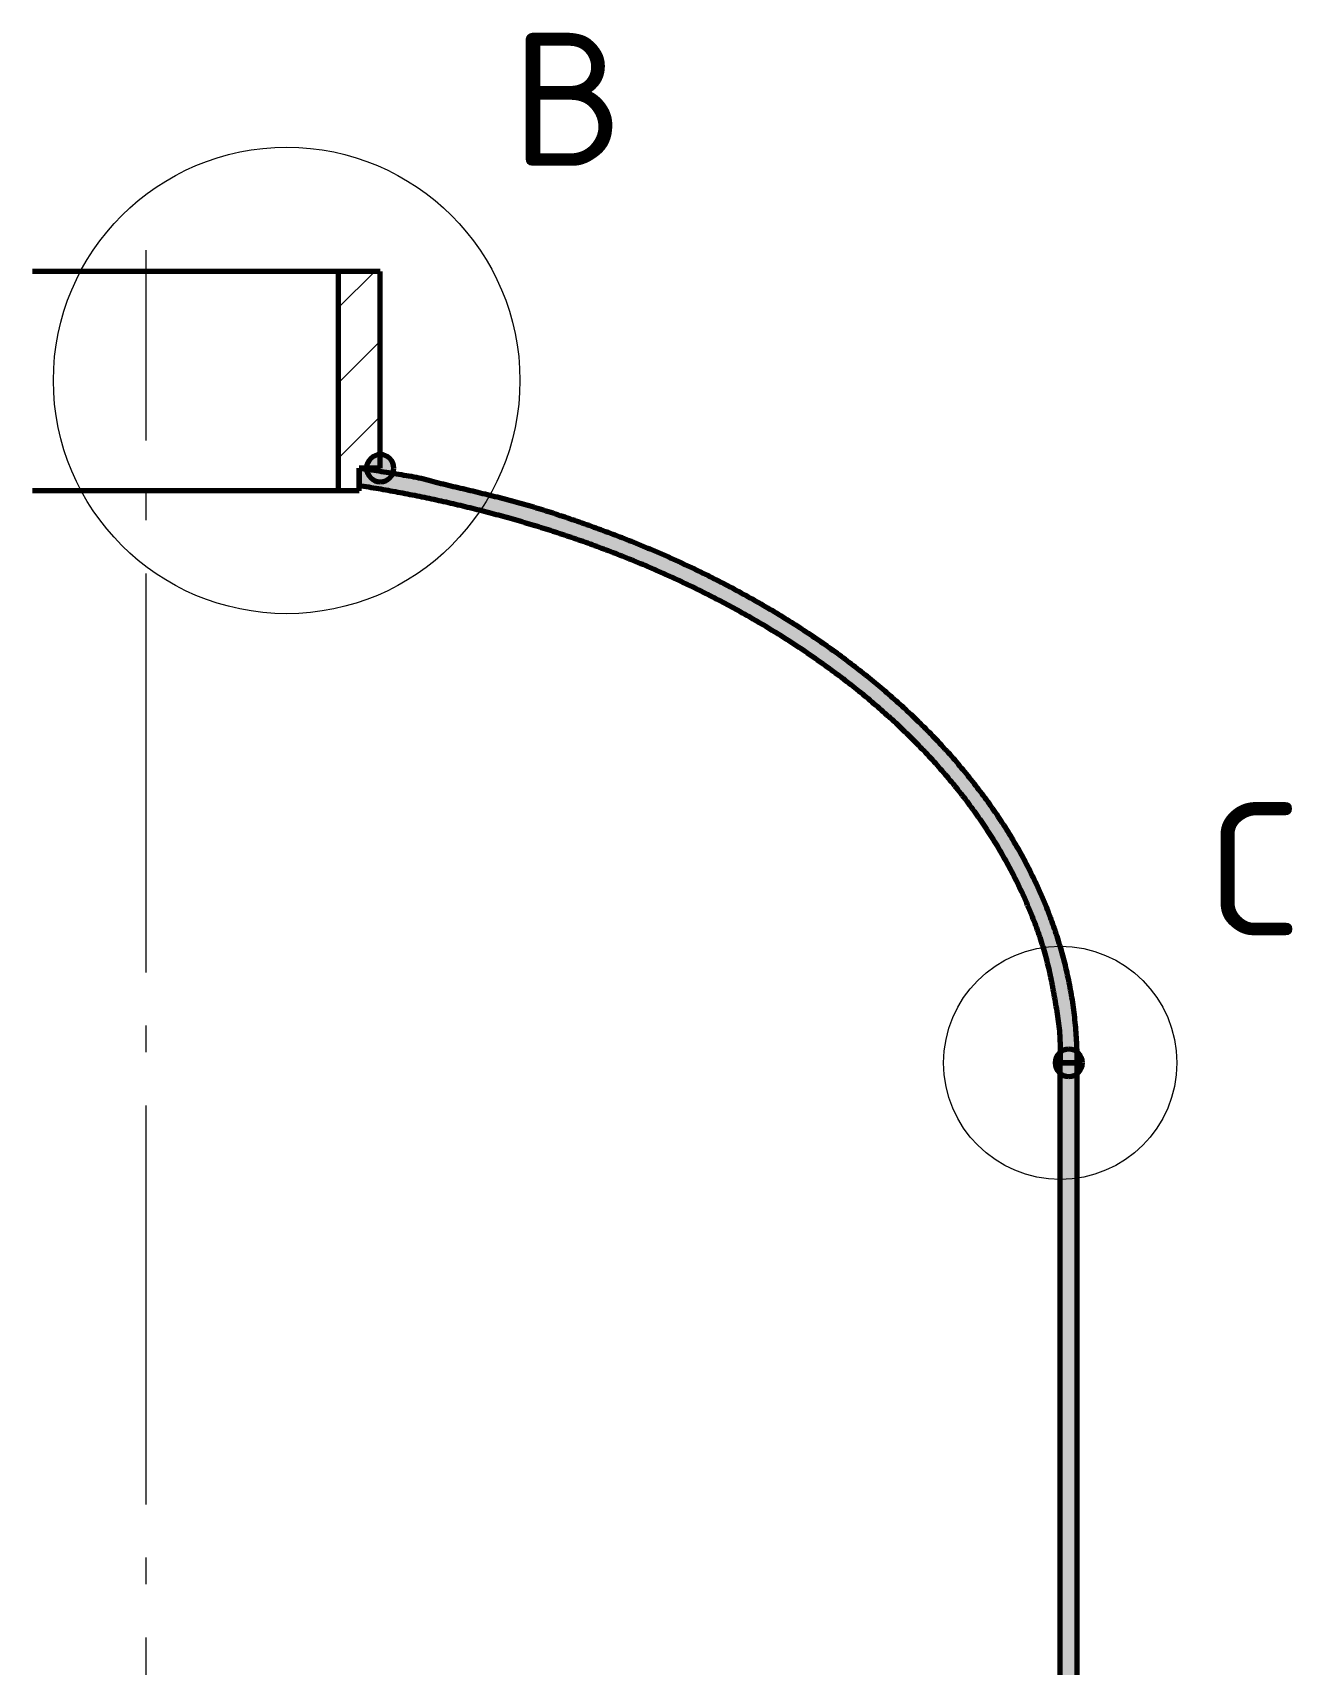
# Model space of a CAD drawing. Header units: millimetres. Extents: x 0 to 594, y 0 to 420.
# Drawn here: x 237.2 to 284.6, y 285.4 to 346.8 of the extents above; entities that cross this region are included whole.
import ezdxf
from ezdxf.enums import TextEntityAlignment as Align

# ---------------------------------------------------------------- set-up
doc = ezdxf.new("R2010")
doc.units = ezdxf.units.MM
doc.linetypes.add('IRAM-F-TRAZO-PUNTO', pattern=[20, 15, -2, 1, -2])
for name, color, linetype, lineweight in [('01-VISIBLE', 7, 'CONTINUOUS', 70), ('03-EJE', 1, 'IRAM-F-TRAZO-PUNTO', 18), ('05-RAYADO', 8, 'CONTINUOUS', 18), ('06-TEXTO', 7, 'CONTINUOUS', 25), ('08-FINA', 5, 'CONTINUOUS', 18)]:
    doc.layers.add(name, color=color, linetype=linetype, lineweight=lineweight)
doc.styles.add('ISO3098', font='isocpeur.ttf')

msp = doc.modelspace()

# ---------------------------------------------------------------- hatches: boundary and pattern name
at = {"layer": '05-RAYADO'}
h = msp.add_hatch(dxfattribs=at)
h.set_pattern_fill('ANSI31', scale=0.62992)
h.paths.add_polyline_path([(250.3, 330.376), (249.502, 330.376), (249.502, 329.531), (248.72, 329.531), (248.72, 337.776), (250.3, 337.776)])
h = msp.add_hatch(color=7, dxfattribs=at)
h.dxf.hatch_style = 1
h.paths.add_polyline_path([(250.812, 330.376), (250.81, 330.336), (250.806, 330.296), (250.798, 330.257), (250.787, 330.218), (250.773, 330.18), (250.756, 330.144), (250.737, 330.109), (250.714, 330.075), (250.689, 330.044), (250.662, 330.014), (250.633, 329.987), (250.601, 329.962), (250.568, 329.94), (250.532, 329.92), (250.496, 329.903), (250.458, 329.889), (250.42, 329.878), (250.38, 329.87), (250.34, 329.866), (250.3, 329.864), (250.26, 329.866), (250.22, 329.87), (250.18, 329.878), (250.142, 329.889), (250.104, 329.903), (250.068, 329.92), (250.032, 329.94), (249.999, 329.962), (249.967, 329.987), (249.938, 330.014), (249.911, 330.044), (249.886, 330.075), (249.863, 330.109), (249.844, 330.144), (249.827, 330.18), (249.813, 330.218), (249.802, 330.257), (249.794, 330.296), (249.79, 330.336), (249.788, 330.376), (249.79, 330.416), (249.794, 330.456), (249.802, 330.496), (249.813, 330.534), (249.827, 330.572), (249.844, 330.609), (249.863, 330.644), (249.886, 330.677), (249.911, 330.709), (249.938, 330.738), (249.967, 330.765), (249.999, 330.79), (250.032, 330.813), (250.068, 330.832), (250.104, 330.849), (250.142, 330.863), (250.18, 330.874), (250.22, 330.882), (250.26, 330.887), (250.3, 330.888), (250.34, 330.887), (250.38, 330.882), (250.42, 330.874), (250.458, 330.863), (250.496, 330.849), (250.532, 330.832), (250.568, 330.813), (250.601, 330.79), (250.633, 330.765), (250.662, 330.738), (250.689, 330.709), (250.714, 330.677), (250.737, 330.644), (250.756, 330.609), (250.773, 330.572), (250.787, 330.534), (250.798, 330.496), (250.806, 330.456), (250.81, 330.416)])
h = msp.add_hatch(color=7, dxfattribs=at)
h.dxf.hatch_style = 1
h.paths.add_polyline_path([(249.5, 330.376), (249.594, 330.362), (249.688, 330.347), (249.782, 330.333), (249.875, 330.318), (249.969, 330.303), (250.063, 330.289), (250.157, 330.274), (250.251, 330.26), (250.345, 330.245), (250.438, 330.23), (250.532, 330.215), (250.626, 330.2), (250.72, 330.185), (250.813, 330.17), (250.907, 330.155), (251.001, 330.14), (251.095, 330.124), (251.188, 330.108), (251.282, 330.093), (251.375, 330.076), (251.469, 330.06), (251.562, 330.043), (251.656, 330.026), (251.749, 330.007), (251.842, 329.988), (251.934, 329.966), (252.026, 329.943), (252.118, 329.917), (252.209, 329.89), (252.3, 329.865), (252.392, 329.84), (252.484, 329.817), (252.576, 329.794), (252.669, 329.772), (252.761, 329.749), (252.853, 329.727), (252.946, 329.705), (253.038, 329.683), (253.13, 329.661), (253.223, 329.64), (253.315, 329.618), (253.408, 329.596), (253.5, 329.574), (253.593, 329.552), (253.685, 329.53), (253.777, 329.508), (253.87, 329.486), (253.962, 329.464), (254.054, 329.442), (254.147, 329.42), (254.239, 329.397), (254.331, 329.375), (254.423, 329.352), (254.516, 329.329), (254.608, 329.306), (254.7, 329.283), (254.792, 329.26), (254.884, 329.236), (254.976, 329.213), (255.068, 329.189), (255.16, 329.164), (255.251, 329.14), (255.343, 329.115), (255.435, 329.09), (255.526, 329.065), (255.618, 329.039), (255.709, 329.013), (255.8, 328.987), (255.892, 328.961), (255.983, 328.934), (256.074, 328.907), (256.165, 328.88), (256.256, 328.852), (256.346, 328.825), (256.437, 328.796), (256.528, 328.768), (256.618, 328.739), (256.709, 328.71), (256.799, 328.681), (256.889, 328.652), (256.979, 328.622), (257.07, 328.592), (257.16, 328.562), (257.25, 328.532), (257.34, 328.501), (257.429, 328.47), (257.519, 328.439), (257.609, 328.408), (257.699, 328.377), (257.788, 328.346), (257.878, 328.314), (257.967, 328.282), (258.057, 328.251), (258.146, 328.219), (258.236, 328.187), (258.325, 328.154), (258.414, 328.122), (258.503, 328.089), (258.592, 328.057), (258.682, 328.024), (258.771, 327.991), (258.86, 327.958), (258.948, 327.924), (259.037, 327.891), (259.126, 327.857), (259.215, 327.823), (259.303, 327.789), (259.392, 327.755), (259.481, 327.72), (259.569, 327.686), (259.657, 327.651), (259.746, 327.616), (259.834, 327.581), (259.922, 327.545), (260.01, 327.51), (260.098, 327.474), (260.186, 327.438), (260.274, 327.402), (260.361, 327.365), (260.449, 327.328), (260.536, 327.291), (260.624, 327.254), (260.711, 327.217), (260.798, 327.179), (260.885, 327.142), (260.972, 327.104), (261.059, 327.065), (261.146, 327.027), (261.233, 326.988), (261.319, 326.949), (261.406, 326.91), (261.492, 326.871), (261.579, 326.831), (261.665, 326.791), (261.751, 326.751), (261.837, 326.711), (261.923, 326.671), (262.009, 326.63), (262.094, 326.589), (262.18, 326.548), (262.266, 326.507), (262.351, 326.465), (262.436, 326.423), (262.521, 326.381), (262.607, 326.339), (262.692, 326.297), (262.776, 326.254), (262.861, 326.212), (262.946, 326.169), (263.031, 326.125), (263.115, 326.082), (263.199, 326.038), (263.284, 325.995), (263.368, 325.951), (263.452, 325.906), (263.536, 325.862), (263.619, 325.817), (263.703, 325.772), (263.787, 325.727), (263.87, 325.682), (263.953, 325.636), (264.037, 325.59), (264.12, 325.544), (264.203, 325.498), (264.286, 325.452), (264.368, 325.405), (264.451, 325.358), (264.533, 325.311), (264.616, 325.264), (264.698, 325.216), (264.78, 325.169), (264.862, 325.121), (264.944, 325.072), (265.025, 325.024), (265.107, 324.975), (265.188, 324.926), (265.269, 324.877), (265.351, 324.828), (265.432, 324.778), (265.512, 324.728), (265.593, 324.678), (265.674, 324.628), (265.754, 324.577), (265.834, 324.527), (265.914, 324.476), (265.994, 324.424), (266.074, 324.373), (266.154, 324.321), (266.233, 324.269), (266.313, 324.217), (266.392, 324.165), (266.471, 324.112), (266.55, 324.059), (266.629, 324.006), (266.707, 323.953), (266.785, 323.899), (266.864, 323.845), (266.942, 323.791), (267.02, 323.737), (267.097, 323.683), (267.175, 323.628), (267.252, 323.573), (267.33, 323.518), (267.407, 323.462), (267.484, 323.406), (267.56, 323.35), (267.637, 323.294), (267.713, 323.238), (267.79, 323.181), (267.866, 323.124), (267.941, 323.067), (268.017, 323.01), (268.092, 322.952), (268.168, 322.894), (268.243, 322.836), (268.318, 322.777), (268.392, 322.719), (268.467, 322.66), (268.541, 322.601), (268.615, 322.541), (268.689, 322.482), (268.763, 322.422), (268.837, 322.362), (268.91, 322.302), (268.983, 322.241), (269.056, 322.18), (269.129, 322.119), (269.201, 322.058), (269.273, 321.996), (269.345, 321.934), (269.417, 321.872), (269.489, 321.81), (269.56, 321.747), (269.631, 321.684), (269.702, 321.621), (269.773, 321.558), (269.844, 321.494), (269.914, 321.43), (269.984, 321.366), (270.054, 321.302), (270.123, 321.237), (270.193, 321.172), (270.262, 321.107), (270.331, 321.042), (270.399, 320.976), (270.468, 320.91), (270.536, 320.844), (270.604, 320.778), (270.671, 320.711), (270.739, 320.644), (270.806, 320.577), (270.873, 320.509), (270.939, 320.442), (271.006, 320.374), (271.072, 320.306), (271.137, 320.237), (271.203, 320.168), (271.268, 320.099), (271.333, 320.03), (271.398, 319.961), (271.462, 319.891), (271.527, 319.821), (271.59, 319.751), (271.654, 319.68), (271.717, 319.609), (271.78, 319.538), (271.843, 319.467), (271.906, 319.396), (271.968, 319.324), (272.03, 319.252), (272.091, 319.179), (272.152, 319.107), (272.213, 319.034), (272.274, 318.961), (272.334, 318.888), (272.394, 318.814), (272.454, 318.74), (272.513, 318.666), (272.572, 318.592), (272.631, 318.517), (272.689, 318.442), (272.748, 318.367), (272.805, 318.292), (272.863, 318.216), (272.92, 318.14), (272.976, 318.064), (273.033, 317.987), (273.089, 317.911), (273.145, 317.834), (273.2, 317.757), (273.255, 317.679), (273.309, 317.601), (273.364, 317.524), (273.418, 317.445), (273.471, 317.367), (273.524, 317.288), (273.577, 317.209), (273.63, 317.13), (273.682, 317.051), (273.733, 316.971), (273.785, 316.891), (273.835, 316.811), (273.886, 316.731), (273.936, 316.65), (273.986, 316.569), (274.035, 316.488), (274.084, 316.406), (274.133, 316.325), (274.181, 316.243), (274.228, 316.161), (274.276, 316.078), (274.323, 315.996), (274.369, 315.913), (274.415, 315.83), (274.461, 315.747), (274.506, 315.663), (274.551, 315.579), (274.595, 315.495), (274.639, 315.411), (274.682, 315.327), (274.725, 315.242), (274.768, 315.157), (274.81, 315.072), (274.852, 314.987), (274.893, 314.901), (274.934, 314.816), (274.974, 314.73), (275.014, 314.643), (275.053, 314.557), (275.092, 314.47), (275.131, 314.383), (275.169, 314.296), (275.206, 314.209), (275.243, 314.122), (275.28, 314.034), (275.316, 313.946), (275.351, 313.858), (275.386, 313.77), (275.421, 313.681), (275.455, 313.593), (275.488, 313.504), (275.522, 313.415), (275.554, 313.326), (275.586, 313.236), (275.618, 313.147), (275.649, 313.057), (275.679, 312.967), (275.709, 312.877), (275.739, 312.787), (275.768, 312.696), (275.796, 312.606), (275.824, 312.515), (275.851, 312.424), (275.878, 312.333), (275.904, 312.242), (275.93, 312.15), (275.955, 312.059), (275.98, 311.967), (276.004, 311.875), (276.028, 311.783), (276.051, 311.691), (276.073, 311.599), (276.095, 311.506), (276.116, 311.414), (276.137, 311.321), (276.157, 311.228), (276.177, 311.135), (276.196, 311.042), (276.215, 310.949), (276.233, 310.856), (276.25, 310.763), (276.267, 310.669), (276.283, 310.576), (276.299, 310.482), (276.314, 310.388), (276.328, 310.294), (276.342, 310.2), (276.356, 310.106), (276.368, 310.012), (276.381, 309.918), (276.392, 309.824), (276.403, 309.73), (276.414, 309.635), (276.424, 309.541), (276.433, 309.446), (276.442, 309.352), (276.45, 309.257), (276.457, 309.162), (276.464, 309.068), (276.47, 308.973), (276.476, 308.878), (276.481, 308.783), (276.485, 308.688), (276.489, 308.594), (276.493, 308.499), (276.495, 308.404), (276.497, 308.309), (276.499, 308.214), (276.5, 308.119), (276.5, 308.024), (275.86, 308.024), (275.86, 308.116), (275.86, 308.209), (275.859, 308.301), (275.858, 308.394), (275.857, 308.486), (275.855, 308.579), (275.853, 308.671), (275.851, 308.764), (275.847, 308.856), (275.843, 308.948), (275.839, 309.041), (275.833, 309.133), (275.826, 309.225), (275.818, 309.317), (275.808, 309.409), (275.797, 309.501), (275.785, 309.593), (275.772, 309.684), (275.758, 309.776), (275.743, 309.867), (275.729, 309.958), (275.714, 310.05), (275.699, 310.141), (275.683, 310.232), (275.668, 310.323), (275.652, 310.414), (275.636, 310.505), (275.62, 310.596), (275.603, 310.687), (275.586, 310.778), (275.569, 310.869), (275.551, 310.96), (275.533, 311.051), (275.515, 311.141), (275.496, 311.232), (275.477, 311.322), (275.457, 311.413), (275.437, 311.503), (275.416, 311.593), (275.394, 311.683), (275.372, 311.773), (275.35, 311.862), (275.326, 311.952), (275.302, 312.041), (275.278, 312.13), (275.252, 312.219), (275.226, 312.308), (275.199, 312.396), (275.172, 312.485), (275.144, 312.573), (275.116, 312.661), (275.086, 312.749), (275.057, 312.836), (275.026, 312.924), (274.995, 313.011), (274.964, 313.098), (274.932, 313.184), (274.899, 313.271), (274.866, 313.357), (274.832, 313.443), (274.798, 313.529), (274.764, 313.615), (274.729, 313.701), (274.694, 313.786), (274.658, 313.872), (274.622, 313.957), (274.586, 314.042), (274.549, 314.127), (274.511, 314.211), (274.474, 314.296), (274.435, 314.38), (274.397, 314.464), (274.358, 314.548), (274.318, 314.631), (274.278, 314.715), (274.238, 314.798), (274.197, 314.881), (274.156, 314.964), (274.114, 315.046), (274.072, 315.129), (274.03, 315.211), (273.987, 315.293), (273.943, 315.374), (273.9, 315.456), (273.855, 315.537), (273.811, 315.618), (273.766, 315.699), (273.72, 315.779), (273.674, 315.859), (273.628, 315.939), (273.581, 316.019), (273.534, 316.098), (273.486, 316.178), (273.438, 316.257), (273.389, 316.336), (273.341, 316.414), (273.291, 316.492), (273.242, 316.57), (273.192, 316.648), (273.141, 316.726), (273.091, 316.803), (273.04, 316.88), (272.988, 316.957), (272.936, 317.034), (272.884, 317.11), (272.832, 317.186), (272.779, 317.262), (272.726, 317.337), (272.672, 317.413), (272.618, 317.488), (272.564, 317.563), (272.509, 317.638), (272.454, 317.712), (272.399, 317.786), (272.343, 317.86), (272.287, 317.934), (272.231, 318.007), (272.175, 318.08), (272.118, 318.153), (272.061, 318.226), (272.003, 318.298), (271.945, 318.37), (271.887, 318.442), (271.829, 318.514), (271.77, 318.585), (271.711, 318.656), (271.651, 318.727), (271.592, 318.798), (271.532, 318.868), (271.472, 318.939), (271.411, 319.008), (271.35, 319.078), (271.289, 319.147), (271.228, 319.217), (271.166, 319.285), (271.104, 319.354), (271.042, 319.422), (270.979, 319.491), (270.916, 319.558), (270.853, 319.626), (270.79, 319.693), (270.726, 319.761), (270.662, 319.827), (270.598, 319.894), (270.534, 319.96), (270.469, 320.026), (270.404, 320.092), (270.339, 320.158), (270.274, 320.223), (270.208, 320.288), (270.142, 320.353), (270.076, 320.418), (270.009, 320.482), (269.943, 320.546), (269.876, 320.61), (269.809, 320.674), (269.741, 320.737), (269.674, 320.8), (269.606, 320.863), (269.538, 320.926), (269.47, 320.988), (269.401, 321.05), (269.333, 321.112), (269.264, 321.174), (269.194, 321.235), (269.125, 321.296), (269.056, 321.357), (268.986, 321.418), (268.916, 321.478), (268.845, 321.538), (268.775, 321.598), (268.704, 321.658), (268.634, 321.718), (268.563, 321.777), (268.491, 321.836), (268.42, 321.894), (268.348, 321.953), (268.276, 322.011), (268.204, 322.069), (268.132, 322.127), (268.06, 322.184), (267.987, 322.242), (267.914, 322.299), (267.841, 322.355), (267.768, 322.412), (267.695, 322.468), (267.621, 322.524), (267.548, 322.58), (267.474, 322.636), (267.4, 322.691), (267.325, 322.746), (267.251, 322.801), (267.176, 322.856), (267.102, 322.91), (267.027, 322.965), (266.952, 323.018), (266.876, 323.072), (266.801, 323.126), (266.725, 323.179), (266.65, 323.232), (266.574, 323.285), (266.498, 323.337), (266.421, 323.39), (266.345, 323.442), (266.268, 323.494), (266.192, 323.545), (266.115, 323.597), (266.038, 323.648), (265.961, 323.699), (265.883, 323.75), (265.806, 323.8), (265.728, 323.851), (265.651, 323.901), (265.573, 323.95), (265.495, 324), (265.416, 324.049), (265.338, 324.099), (265.26, 324.148), (265.181, 324.196), (265.102, 324.245), (265.023, 324.293), (264.944, 324.341), (264.865, 324.389), (264.786, 324.437), (264.707, 324.484), (264.627, 324.531), (264.547, 324.578), (264.468, 324.625), (264.388, 324.671), (264.308, 324.718), (264.227, 324.764), (264.147, 324.81), (264.067, 324.855), (263.986, 324.901), (263.906, 324.946), (263.825, 324.991), (263.744, 325.036), (263.663, 325.08), (263.582, 325.124), (263.5, 325.169), (263.419, 325.213), (263.338, 325.256), (263.256, 325.3), (263.174, 325.343), (263.092, 325.386), (263.01, 325.429), (262.928, 325.472), (262.846, 325.514), (262.764, 325.556), (262.682, 325.598), (262.599, 325.64), (262.517, 325.682), (262.434, 325.723), (262.351, 325.764), (262.268, 325.805), (262.185, 325.846), (262.102, 325.887), (262.019, 325.927), (261.936, 325.967), (261.852, 326.007), (261.769, 326.047), (261.685, 326.086), (261.601, 326.126), (261.518, 326.165), (261.434, 326.204), (261.35, 326.243), (261.266, 326.281), (261.182, 326.319), (261.097, 326.358), (261.013, 326.396), (260.929, 326.433), (260.844, 326.471), (260.759, 326.508), (260.675, 326.545), (260.59, 326.582), (260.505, 326.619), (260.42, 326.655), (260.335, 326.692), (260.25, 326.728), (260.165, 326.764), (260.079, 326.799), (259.994, 326.835), (259.909, 326.87), (259.823, 326.905), (259.737, 326.94), (259.652, 326.975), (259.566, 327.01), (259.48, 327.044), (259.394, 327.078), (259.308, 327.112), (259.222, 327.146), (259.136, 327.18), (259.05, 327.213), (258.963, 327.246), (258.877, 327.279), (258.791, 327.312), (258.704, 327.345), (258.617, 327.377), (258.531, 327.409), (258.444, 327.441), (258.357, 327.473), (258.27, 327.505), (258.183, 327.536), (258.096, 327.568), (258.009, 327.599), (257.922, 327.63), (257.835, 327.66), (257.748, 327.691), (257.66, 327.721), (257.573, 327.751), (257.485, 327.781), (257.398, 327.811), (257.31, 327.841), (257.222, 327.87), (257.135, 327.899), (257.047, 327.928), (256.959, 327.957), (256.871, 327.986), (256.783, 328.014), (256.695, 328.043), (256.607, 328.071), (256.519, 328.099), (256.431, 328.127), (256.342, 328.154), (256.254, 328.181), (256.166, 328.209), (256.077, 328.236), (255.989, 328.263), (255.9, 328.289), (255.812, 328.316), (255.723, 328.342), (255.634, 328.368), (255.545, 328.394), (255.457, 328.42), (255.368, 328.445), (255.279, 328.471), (255.19, 328.496), (255.101, 328.521), (255.012, 328.546), (254.923, 328.57), (254.834, 328.595), (254.744, 328.619), (254.655, 328.643), (254.566, 328.667), (254.476, 328.691), (254.387, 328.715), (254.297, 328.738), (254.208, 328.761), (254.118, 328.784), (254.029, 328.807), (253.939, 328.83), (253.849, 328.852), (253.76, 328.875), (253.67, 328.897), (253.58, 328.919), (253.49, 328.941), (253.4, 328.962), (253.31, 328.984), (253.22, 329.005), (253.13, 329.026), (253.04, 329.047), (252.95, 329.068), (252.86, 329.089), (252.77, 329.109), (252.68, 329.129), (252.589, 329.149), (252.499, 329.169), (252.409, 329.189), (252.318, 329.209), (252.228, 329.228), (252.138, 329.247), (252.047, 329.266), (251.957, 329.285), (251.866, 329.304), (251.775, 329.322), (251.685, 329.341), (251.594, 329.359), (251.503, 329.377), (251.413, 329.395), (251.322, 329.413), (251.231, 329.43), (251.14, 329.447), (251.049, 329.465), (250.958, 329.482), (250.868, 329.498), (250.777, 329.515), (250.686, 329.532), (250.595, 329.548), (250.503, 329.564), (250.412, 329.58), (250.321, 329.596), (250.23, 329.611), (250.139, 329.627), (250.048, 329.642), (249.957, 329.657), (249.865, 329.672), (249.774, 329.687), (249.683, 329.702), (249.591, 329.716), (249.5, 329.731)])
h = msp.add_hatch(color=7, dxfattribs=at)
h.dxf.hatch_style = 1
h.paths.add_polyline_path([(276.692, 308.024), (276.69, 307.984), (276.686, 307.944), (276.678, 307.904), (276.667, 307.866), (276.653, 307.828), (276.636, 307.791), (276.617, 307.756), (276.594, 307.723), (276.569, 307.691), (276.542, 307.662), (276.513, 307.635), (276.481, 307.61), (276.448, 307.587), (276.412, 307.568), (276.376, 307.551), (276.338, 307.537), (276.3, 307.526), (276.26, 307.518), (276.22, 307.513), (276.18, 307.512), (276.14, 307.513), (276.1, 307.518), (276.06, 307.526), (276.022, 307.537), (275.984, 307.551), (275.948, 307.568), (275.912, 307.587), (275.879, 307.61), (275.847, 307.635), (275.818, 307.662), (275.791, 307.691), (275.766, 307.723), (275.743, 307.756), (275.724, 307.791), (275.707, 307.828), (275.693, 307.866), (275.682, 307.904), (275.674, 307.944), (275.67, 307.984), (275.668, 308.024), (275.67, 308.064), (275.674, 308.104), (275.682, 308.143), (275.693, 308.182), (275.707, 308.22), (275.724, 308.256), (275.743, 308.291), (275.766, 308.325), (275.791, 308.356), (275.818, 308.386), (275.847, 308.413), (275.879, 308.438), (275.912, 308.46), (275.948, 308.48), (275.984, 308.497), (276.022, 308.511), (276.06, 308.522), (276.1, 308.53), (276.14, 308.534), (276.18, 308.536), (276.22, 308.534), (276.26, 308.53), (276.3, 308.522), (276.338, 308.511), (276.376, 308.497), (276.412, 308.48), (276.448, 308.46), (276.481, 308.438), (276.513, 308.413), (276.542, 308.386), (276.569, 308.356), (276.594, 308.325), (276.617, 308.291), (276.636, 308.256), (276.653, 308.22), (276.667, 308.182), (276.678, 308.143), (276.686, 308.104), (276.69, 308.064)])
h = msp.add_hatch(color=7, dxfattribs=at)
h.dxf.hatch_style = 1
h.paths.add_polyline_path([(275.86, 308.024), (276.5, 308.024), (276.5, 175.184), (275.86, 175.184)])

# ---------------------------------------------------------------- linework, layer by layer
at = {"layer": '01-VISIBLE'}
for p, q in [((250.3, 337.776), (248.72, 337.776)), ((248.72, 337.776), (248.72, 329.531)), ((250.3, 330.376), (250.3, 337.776)), ((249.5, 330.376), (249.5, 329.731)), ((249.502, 329.531), (249.502, 330.376)), ((250.3, 330.376), (249.502, 330.376)), ((249.502, 329.531), (248.72, 329.531)), ((276.5, 308.024), (275.86, 308.024)), ((275.86, 175.184), (275.86, 308.024)), ((275.86, 308.024), (276.5, 308.024)), ((276.5, 175.184), (276.5, 308.024))]:
    msp.add_line(p, q, dxfattribs=at)
for points in [[(248.72, 337.776), (248.66, 337.776), (248.6, 337.776), (248.54, 337.776), (248.479, 337.776), (248.419, 337.776), (248.359, 337.776), (248.299, 337.776), (248.239, 337.776), (248.178, 337.776), (248.118, 337.776), (248.058, 337.776), (247.998, 337.776), (247.938, 337.776), (247.878, 337.776), (247.817, 337.776), (247.757, 337.776), (247.697, 337.776), (247.637, 337.776), (247.577, 337.776), (247.517, 337.776), (247.457, 337.776), (247.396, 337.776), (247.336, 337.776), (247.276, 337.776), (247.216, 337.776), (247.156, 337.776), (247.095, 337.776), (247.035, 337.776), (246.975, 337.776), (246.915, 337.776), (246.855, 337.776), (246.795, 337.776), (246.734, 337.776), (246.674, 337.776), (246.614, 337.776), (246.554, 337.776), (246.494, 337.776), (246.434, 337.776), (246.374, 337.776), (246.313, 337.776), (246.253, 337.776), (246.193, 337.776), (246.133, 337.776), (246.073, 337.776), (246.012, 337.776), (245.952, 337.776), (245.892, 337.776), (245.832, 337.776), (245.772, 337.776), (245.712, 337.776), (245.651, 337.776), (245.591, 337.776), (245.531, 337.776), (245.471, 337.776), (245.411, 337.776), (245.351, 337.776), (245.291, 337.776), (245.23, 337.776), (245.17, 337.776), (245.11, 337.776), (245.05, 337.776), (244.99, 337.776), (244.929, 337.776), (244.869, 337.776), (244.809, 337.776), (244.749, 337.776), (244.689, 337.776), (244.629, 337.776), (244.569, 337.776), (244.508, 337.776), (244.448, 337.776), (244.388, 337.776), (244.328, 337.776), (244.268, 337.776), (244.208, 337.776), (244.147, 337.776), (244.087, 337.776), (244.027, 337.776), (243.967, 337.776), (243.907, 337.776), (243.846, 337.776), (243.786, 337.776), (243.726, 337.776), (243.666, 337.776), (243.606, 337.776), (243.546, 337.776), (243.486, 337.776), (243.425, 337.776), (243.365, 337.776), (243.305, 337.776), (243.245, 337.776), (243.185, 337.776), (243.125, 337.776), (243.064, 337.776), (243.004, 337.776), (242.944, 337.776), (242.884, 337.776), (242.824, 337.776), (242.763, 337.776), (242.703, 337.776), (242.643, 337.776), (242.583, 337.776), (242.523, 337.776), (242.463, 337.776), (242.403, 337.776), (242.342, 337.776), (242.282, 337.776), (242.222, 337.776), (242.162, 337.776), (242.102, 337.776), (242.042, 337.776), (241.981, 337.776), (241.921, 337.776), (241.861, 337.776), (241.801, 337.776), (241.741, 337.776), (241.68, 337.776), (241.62, 337.776), (241.56, 337.776), (241.5, 337.776), (241.44, 337.776), (241.38, 337.776), (241.32, 337.776), (241.259, 337.776), (241.199, 337.776), (241.139, 337.776), (241.079, 337.776), (241.019, 337.776), (240.958, 337.776), (240.898, 337.776), (240.838, 337.776), (240.778, 337.776), (240.718, 337.776), (240.658, 337.776), (240.597, 337.776), (240.537, 337.776), (240.477, 337.776), (240.417, 337.776), (240.357, 337.776), (240.297, 337.776), (240.237, 337.776), (240.176, 337.776), (240.116, 337.776), (240.056, 337.776), (239.996, 337.776), (239.936, 337.776), (239.875, 337.776), (239.815, 337.776), (239.755, 337.776), (239.695, 337.776), (239.635, 337.776), (239.575, 337.776), (239.514, 337.776), (239.454, 337.776), (239.394, 337.776), (239.334, 337.776), (239.274, 337.776), (239.214, 337.776), (239.154, 337.776), (239.093, 337.776), (239.033, 337.776), (238.973, 337.776), (238.913, 337.776), (238.853, 337.776), (238.792, 337.776), (238.732, 337.776), (238.672, 337.776), (238.612, 337.776), (238.552, 337.776), (238.492, 337.776), (238.431, 337.776), (238.371, 337.776), (238.311, 337.776), (238.251, 337.776), (238.191, 337.776), (238.131, 337.776), (238.071, 337.776), (238.01, 337.776), (237.95, 337.776), (237.89, 337.776), (237.83, 337.776), (237.77, 337.776), (237.709, 337.776), (237.649, 337.776), (237.589, 337.776), (237.529, 337.776), (237.469, 337.776), (237.409, 337.776), (237.349, 337.776), (237.288, 337.776), (237.228, 337.776)], [(276.5, 308.024), (276.5, 308.119), (276.499, 308.214), (276.497, 308.309), (276.495, 308.404), (276.493, 308.499), (276.489, 308.594), (276.485, 308.688), (276.481, 308.783), (276.476, 308.878), (276.47, 308.973), (276.464, 309.068), (276.457, 309.162), (276.45, 309.257), (276.442, 309.352), (276.433, 309.446), (276.424, 309.541), (276.414, 309.635), (276.403, 309.73), (276.392, 309.824), (276.381, 309.918), (276.368, 310.012), (276.356, 310.106), (276.342, 310.2), (276.328, 310.294), (276.314, 310.388), (276.299, 310.482), (276.283, 310.576), (276.267, 310.669), (276.25, 310.763), (276.233, 310.856), (276.215, 310.949), (276.196, 311.042), (276.177, 311.135), (276.157, 311.228), (276.137, 311.321), (276.116, 311.414), (276.095, 311.506), (276.073, 311.599), (276.051, 311.691), (276.028, 311.783), (276.004, 311.875), (275.98, 311.967), (275.955, 312.059), (275.93, 312.15), (275.904, 312.242), (275.878, 312.333), (275.851, 312.424), (275.824, 312.515), (275.796, 312.606), (275.768, 312.696), (275.739, 312.787), (275.709, 312.877), (275.679, 312.967), (275.649, 313.057), (275.618, 313.147), (275.586, 313.236), (275.554, 313.326), (275.522, 313.415), (275.488, 313.504), (275.455, 313.593), (275.421, 313.681), (275.386, 313.77), (275.351, 313.858), (275.316, 313.946), (275.28, 314.034), (275.243, 314.122), (275.206, 314.209), (275.169, 314.296), (275.131, 314.383), (275.092, 314.47), (275.053, 314.557), (275.014, 314.643), (274.974, 314.73), (274.934, 314.816), (274.893, 314.901), (274.852, 314.987), (274.81, 315.072), (274.768, 315.157), (274.725, 315.242), (274.682, 315.327), (274.639, 315.411), (274.595, 315.495), (274.551, 315.579), (274.506, 315.663), (274.461, 315.747), (274.415, 315.83), (274.369, 315.913), (274.323, 315.996), (274.276, 316.078), (274.228, 316.161), (274.181, 316.243), (274.133, 316.325), (274.084, 316.406), (274.035, 316.488), (273.986, 316.569), (273.936, 316.65), (273.886, 316.731), (273.835, 316.811), (273.785, 316.891), (273.733, 316.971), (273.682, 317.051), (273.63, 317.13), (273.577, 317.209), (273.524, 317.288), (273.471, 317.367), (273.418, 317.445), (273.364, 317.524), (273.309, 317.601), (273.255, 317.679), (273.2, 317.757), (273.145, 317.834), (273.089, 317.911), (273.033, 317.987), (272.976, 318.064), (272.92, 318.14), (272.863, 318.216), (272.805, 318.292), (272.748, 318.367), (272.689, 318.442), (272.631, 318.517), (272.572, 318.592), (272.513, 318.666), (272.454, 318.74), (272.394, 318.814), (272.334, 318.888), (272.274, 318.961), (272.213, 319.034), (272.152, 319.107), (272.091, 319.179), (272.03, 319.252), (271.968, 319.324), (271.906, 319.396), (271.843, 319.467), (271.78, 319.538), (271.717, 319.609), (271.654, 319.68), (271.59, 319.751), (271.527, 319.821), (271.462, 319.891), (271.398, 319.961), (271.333, 320.03), (271.268, 320.099), (271.203, 320.168), (271.137, 320.237), (271.072, 320.306), (271.006, 320.374), (270.939, 320.442), (270.873, 320.509), (270.806, 320.577), (270.739, 320.644), (270.671, 320.711), (270.604, 320.778), (270.536, 320.844), (270.468, 320.91), (270.399, 320.976), (270.331, 321.042), (270.262, 321.107), (270.193, 321.172), (270.123, 321.237), (270.054, 321.302), (269.984, 321.366), (269.914, 321.43), (269.844, 321.494), (269.773, 321.558), (269.702, 321.621), (269.631, 321.684), (269.56, 321.747), (269.489, 321.81), (269.417, 321.872), (269.345, 321.934), (269.273, 321.996), (269.201, 322.058), (269.129, 322.119), (269.056, 322.18), (268.983, 322.241), (268.91, 322.302), (268.837, 322.362), (268.763, 322.422), (268.689, 322.482), (268.615, 322.541), (268.541, 322.601), (268.467, 322.66), (268.392, 322.719), (268.318, 322.777), (268.243, 322.836), (268.168, 322.894), (268.092, 322.952), (268.017, 323.01), (267.941, 323.067), (267.866, 323.124), (267.79, 323.181), (267.713, 323.238), (267.637, 323.294), (267.56, 323.35), (267.484, 323.406), (267.407, 323.462), (267.33, 323.518), (267.252, 323.573), (267.175, 323.628), (267.097, 323.683), (267.02, 323.737), (266.942, 323.791), (266.864, 323.845), (266.785, 323.899), (266.707, 323.953), (266.629, 324.006), (266.55, 324.059), (266.471, 324.112), (266.392, 324.165), (266.313, 324.217), (266.233, 324.269), (266.154, 324.321), (266.074, 324.373), (265.994, 324.424), (265.914, 324.476), (265.834, 324.527), (265.754, 324.577), (265.674, 324.628), (265.593, 324.678), (265.512, 324.728), (265.432, 324.778), (265.351, 324.828), (265.269, 324.877), (265.188, 324.926), (265.107, 324.975), (265.025, 325.024), (264.944, 325.072), (264.862, 325.121), (264.78, 325.169), (264.698, 325.216), (264.616, 325.264), (264.533, 325.311), (264.451, 325.358), (264.368, 325.405), (264.286, 325.452), (264.203, 325.498), (264.12, 325.544), (264.037, 325.59), (263.953, 325.636), (263.87, 325.682), (263.787, 325.727), (263.703, 325.772), (263.619, 325.817), (263.536, 325.862), (263.452, 325.906), (263.368, 325.951), (263.284, 325.995), (263.199, 326.038), (263.115, 326.082), (263.031, 326.125), (262.946, 326.169), (262.861, 326.212), (262.776, 326.254), (262.692, 326.297), (262.607, 326.339), (262.521, 326.381), (262.436, 326.423), (262.351, 326.465), (262.266, 326.507), (262.18, 326.548), (262.094, 326.589), (262.009, 326.63), (261.923, 326.671), (261.837, 326.711), (261.751, 326.751), (261.665, 326.791), (261.579, 326.831), (261.492, 326.871), (261.406, 326.91), (261.319, 326.949), (261.233, 326.988), (261.146, 327.027), (261.059, 327.065), (260.972, 327.104), (260.885, 327.142), (260.798, 327.179), (260.711, 327.217), (260.624, 327.254), (260.536, 327.291), (260.449, 327.328), (260.361, 327.365), (260.274, 327.402), (260.186, 327.438), (260.098, 327.474), (260.01, 327.51), (259.922, 327.545), (259.834, 327.581), (259.746, 327.616), (259.657, 327.651), (259.569, 327.686), (259.481, 327.72), (259.392, 327.755), (259.303, 327.789), (259.215, 327.823), (259.126, 327.857), (259.037, 327.891), (258.948, 327.924), (258.86, 327.958), (258.771, 327.991), (258.682, 328.024), (258.592, 328.057), (258.503, 328.089), (258.414, 328.122), (258.325, 328.154), (258.236, 328.187), (258.146, 328.219), (258.057, 328.251), (257.967, 328.282), (257.878, 328.314), (257.788, 328.346), (257.699, 328.377), (257.609, 328.408), (257.519, 328.439), (257.429, 328.47), (257.34, 328.501), (257.25, 328.532), (257.16, 328.562), (257.07, 328.592), (256.979, 328.622), (256.889, 328.652), (256.799, 328.681), (256.709, 328.71), (256.618, 328.739), (256.528, 328.768), (256.437, 328.796), (256.346, 328.825), (256.256, 328.852), (256.165, 328.88), (256.074, 328.907), (255.983, 328.934), (255.892, 328.961), (255.8, 328.987), (255.709, 329.013), (255.618, 329.039), (255.526, 329.065), (255.435, 329.09), (255.343, 329.115), (255.251, 329.14), (255.16, 329.164), (255.068, 329.189), (254.976, 329.213), (254.884, 329.236), (254.792, 329.26), (254.7, 329.283), (254.608, 329.306), (254.516, 329.329), (254.423, 329.352), (254.331, 329.375), (254.239, 329.397), (254.147, 329.42), (254.054, 329.442), (253.962, 329.464), (253.87, 329.486), (253.777, 329.508), (253.685, 329.53), (253.593, 329.552), (253.5, 329.574), (253.408, 329.596), (253.315, 329.618), (253.223, 329.64), (253.13, 329.661), (253.038, 329.683), (252.946, 329.705), (252.853, 329.727), (252.761, 329.749), (252.669, 329.772), (252.576, 329.794), (252.484, 329.817), (252.392, 329.84), (252.3, 329.865), (252.209, 329.89), (252.118, 329.917), (252.026, 329.943), (251.934, 329.966), (251.842, 329.988), (251.749, 330.007), (251.656, 330.026), (251.562, 330.043), (251.469, 330.06), (251.375, 330.076), (251.282, 330.093), (251.188, 330.108), (251.095, 330.124), (251.001, 330.14), (250.907, 330.155), (250.813, 330.17), (250.72, 330.185), (250.626, 330.2), (250.532, 330.215), (250.438, 330.23), (250.345, 330.245), (250.251, 330.26), (250.157, 330.274), (250.063, 330.289), (249.969, 330.303), (249.875, 330.318), (249.782, 330.333), (249.688, 330.347), (249.594, 330.362), (249.5, 330.376)], [(248.72, 329.531), (248.66, 329.531), (248.6, 329.531), (248.54, 329.531), (248.479, 329.531), (248.419, 329.531), (248.359, 329.531), (248.299, 329.531), (248.239, 329.531), (248.178, 329.531), (248.118, 329.531), (248.058, 329.531), (247.998, 329.531), (247.938, 329.531), (247.878, 329.531), (247.817, 329.531), (247.757, 329.531), (247.697, 329.531), (247.637, 329.531), (247.577, 329.531), (247.517, 329.531), (247.457, 329.531), (247.396, 329.531), (247.336, 329.531), (247.276, 329.531), (247.216, 329.531), (247.156, 329.531), (247.095, 329.531), (247.035, 329.531), (246.975, 329.531), (246.915, 329.531), (246.855, 329.531), (246.795, 329.531), (246.734, 329.531), (246.674, 329.531), (246.614, 329.531), (246.554, 329.531), (246.494, 329.531), (246.434, 329.531), (246.374, 329.531), (246.313, 329.531), (246.253, 329.531), (246.193, 329.531), (246.133, 329.531), (246.073, 329.531), (246.012, 329.531), (245.952, 329.531), (245.892, 329.531), (245.832, 329.531), (245.772, 329.531), (245.712, 329.531), (245.651, 329.531), (245.591, 329.531), (245.531, 329.531), (245.471, 329.531), (245.411, 329.531), (245.351, 329.531), (245.291, 329.531), (245.23, 329.531), (245.17, 329.531), (245.11, 329.531), (245.05, 329.531), (244.99, 329.531), (244.929, 329.531), (244.869, 329.531), (244.809, 329.531), (244.749, 329.531), (244.689, 329.531), (244.629, 329.531), (244.569, 329.531), (244.508, 329.531), (244.448, 329.531), (244.388, 329.531), (244.328, 329.531), (244.268, 329.531), (244.208, 329.531), (244.147, 329.531), (244.087, 329.531), (244.027, 329.531), (243.967, 329.531), (243.907, 329.531), (243.846, 329.531), (243.786, 329.531), (243.726, 329.531), (243.666, 329.531), (243.606, 329.531), (243.546, 329.531), (243.486, 329.531), (243.425, 329.531), (243.365, 329.531), (243.305, 329.531), (243.245, 329.531), (243.185, 329.531), (243.125, 329.531), (243.064, 329.531), (243.004, 329.531), (242.944, 329.531), (242.884, 329.531), (242.824, 329.531), (242.763, 329.531), (242.703, 329.531), (242.643, 329.531), (242.583, 329.531), (242.523, 329.531), (242.463, 329.531), (242.403, 329.531), (242.342, 329.531), (242.282, 329.531), (242.222, 329.531), (242.162, 329.531), (242.102, 329.531), (242.042, 329.531), (241.981, 329.531), (241.921, 329.531), (241.861, 329.531), (241.801, 329.531), (241.741, 329.531), (241.68, 329.531), (241.62, 329.531), (241.56, 329.531), (241.5, 329.531), (241.44, 329.531), (241.38, 329.531), (241.32, 329.531), (241.259, 329.531), (241.199, 329.531), (241.139, 329.531), (241.079, 329.531), (241.019, 329.531), (240.958, 329.531), (240.898, 329.531), (240.838, 329.531), (240.778, 329.531), (240.718, 329.531), (240.658, 329.531), (240.597, 329.531), (240.537, 329.531), (240.477, 329.531), (240.417, 329.531), (240.357, 329.531), (240.297, 329.531), (240.237, 329.531), (240.176, 329.531), (240.116, 329.531), (240.056, 329.531), (239.996, 329.531), (239.936, 329.531), (239.875, 329.531), (239.815, 329.531), (239.755, 329.531), (239.695, 329.531), (239.635, 329.531), (239.575, 329.531), (239.514, 329.531), (239.454, 329.531), (239.394, 329.531), (239.334, 329.531), (239.274, 329.531), (239.214, 329.531), (239.154, 329.531), (239.093, 329.531), (239.033, 329.531), (238.973, 329.531), (238.913, 329.531), (238.853, 329.531), (238.792, 329.531), (238.732, 329.531), (238.672, 329.531), (238.612, 329.531), (238.552, 329.531), (238.492, 329.531), (238.431, 329.531), (238.371, 329.531), (238.311, 329.531), (238.251, 329.531), (238.191, 329.531), (238.131, 329.531), (238.071, 329.531), (238.01, 329.531), (237.95, 329.531), (237.89, 329.531), (237.83, 329.531), (237.77, 329.531), (237.709, 329.531), (237.649, 329.531), (237.589, 329.531), (237.529, 329.531), (237.469, 329.531), (237.409, 329.531), (237.349, 329.531), (237.288, 329.531), (237.228, 329.531)], [(249.5, 329.731), (249.591, 329.716), (249.683, 329.702), (249.774, 329.687), (249.865, 329.672), (249.957, 329.657), (250.048, 329.642), (250.139, 329.627), (250.23, 329.611), (250.321, 329.596), (250.412, 329.58), (250.503, 329.564), (250.595, 329.548), (250.686, 329.532), (250.777, 329.515), (250.868, 329.498), (250.958, 329.482), (251.049, 329.465), (251.14, 329.447), (251.231, 329.43), (251.322, 329.413), (251.413, 329.395), (251.503, 329.377), (251.594, 329.359), (251.685, 329.341), (251.775, 329.322), (251.866, 329.304), (251.957, 329.285), (252.047, 329.266), (252.138, 329.247), (252.228, 329.228), (252.318, 329.209), (252.409, 329.189), (252.499, 329.169), (252.589, 329.149), (252.68, 329.129), (252.77, 329.109), (252.86, 329.089), (252.95, 329.068), (253.04, 329.047), (253.13, 329.026), (253.22, 329.005), (253.31, 328.984), (253.4, 328.962), (253.49, 328.941), (253.58, 328.919), (253.67, 328.897), (253.76, 328.875), (253.849, 328.852), (253.939, 328.83), (254.029, 328.807), (254.118, 328.784), (254.208, 328.761), (254.297, 328.738), (254.387, 328.715), (254.476, 328.691), (254.566, 328.667), (254.655, 328.643), (254.744, 328.619), (254.834, 328.595), (254.923, 328.57), (255.012, 328.546), (255.101, 328.521), (255.19, 328.496), (255.279, 328.471), (255.368, 328.445), (255.457, 328.42), (255.545, 328.394), (255.634, 328.368), (255.723, 328.342), (255.812, 328.316), (255.9, 328.289), (255.989, 328.263), (256.077, 328.236), (256.166, 328.209), (256.254, 328.181), (256.342, 328.154), (256.431, 328.127), (256.519, 328.099), (256.607, 328.071), (256.695, 328.043), (256.783, 328.014), (256.871, 327.986), (256.959, 327.957), (257.047, 327.928), (257.135, 327.899), (257.222, 327.87), (257.31, 327.841), (257.398, 327.811), (257.485, 327.781), (257.573, 327.751), (257.66, 327.721), (257.748, 327.691), (257.835, 327.66), (257.922, 327.63), (258.009, 327.599), (258.096, 327.568), (258.183, 327.536), (258.27, 327.505), (258.357, 327.473), (258.444, 327.441), (258.531, 327.409), (258.617, 327.377), (258.704, 327.345), (258.791, 327.312), (258.877, 327.279), (258.963, 327.246), (259.05, 327.213), (259.136, 327.18), (259.222, 327.146), (259.308, 327.112), (259.394, 327.078), (259.48, 327.044), (259.566, 327.01), (259.652, 326.975), (259.737, 326.94), (259.823, 326.905), (259.909, 326.87), (259.994, 326.835), (260.079, 326.799), (260.165, 326.764), (260.25, 326.728), (260.335, 326.692), (260.42, 326.655), (260.505, 326.619), (260.59, 326.582), (260.675, 326.545), (260.759, 326.508), (260.844, 326.471), (260.929, 326.433), (261.013, 326.396), (261.097, 326.358), (261.182, 326.319), (261.266, 326.281), (261.35, 326.243), (261.434, 326.204), (261.518, 326.165), (261.601, 326.126), (261.685, 326.086), (261.769, 326.047), (261.852, 326.007), (261.936, 325.967), (262.019, 325.927), (262.102, 325.887), (262.185, 325.846), (262.268, 325.805), (262.351, 325.764), (262.434, 325.723), (262.517, 325.682), (262.599, 325.64), (262.682, 325.598), (262.764, 325.556), (262.846, 325.514), (262.928, 325.472), (263.01, 325.429), (263.092, 325.386), (263.174, 325.343), (263.256, 325.3), (263.338, 325.256), (263.419, 325.213), (263.5, 325.169), (263.582, 325.124), (263.663, 325.08), (263.744, 325.036), (263.825, 324.991), (263.906, 324.946), (263.986, 324.901), (264.067, 324.855), (264.147, 324.81), (264.227, 324.764), (264.308, 324.718), (264.388, 324.671), (264.468, 324.625), (264.547, 324.578), (264.627, 324.531), (264.707, 324.484), (264.786, 324.437), (264.865, 324.389), (264.944, 324.341), (265.023, 324.293), (265.102, 324.245), (265.181, 324.196), (265.26, 324.148), (265.338, 324.099), (265.416, 324.049), (265.495, 324), (265.573, 323.95), (265.651, 323.901), (265.728, 323.851), (265.806, 323.8), (265.883, 323.75), (265.961, 323.699), (266.038, 323.648), (266.115, 323.597), (266.192, 323.545), (266.268, 323.494), (266.345, 323.442), (266.421, 323.39), (266.498, 323.337), (266.574, 323.285), (266.65, 323.232), (266.725, 323.179), (266.801, 323.126), (266.876, 323.072), (266.952, 323.018), (267.027, 322.965), (267.102, 322.91), (267.176, 322.856), (267.251, 322.801), (267.325, 322.746), (267.4, 322.691), (267.474, 322.636), (267.548, 322.58), (267.621, 322.524), (267.695, 322.468), (267.768, 322.412), (267.841, 322.355), (267.914, 322.299), (267.987, 322.242), (268.06, 322.184), (268.132, 322.127), (268.204, 322.069), (268.276, 322.011), (268.348, 321.953), (268.42, 321.894), (268.491, 321.836), (268.563, 321.777), (268.634, 321.718), (268.704, 321.658), (268.775, 321.598), (268.845, 321.538), (268.916, 321.478), (268.986, 321.418), (269.056, 321.357), (269.125, 321.296), (269.194, 321.235), (269.264, 321.174), (269.333, 321.112), (269.401, 321.05), (269.47, 320.988), (269.538, 320.926), (269.606, 320.863), (269.674, 320.8), (269.741, 320.737), (269.809, 320.674), (269.876, 320.61), (269.943, 320.546), (270.009, 320.482), (270.076, 320.418), (270.142, 320.353), (270.208, 320.288), (270.274, 320.223), (270.339, 320.158), (270.404, 320.092), (270.469, 320.026), (270.534, 319.96), (270.598, 319.894), (270.662, 319.827), (270.726, 319.761), (270.79, 319.693), (270.853, 319.626), (270.916, 319.558), (270.979, 319.491), (271.042, 319.422), (271.104, 319.354), (271.166, 319.285), (271.228, 319.217), (271.289, 319.147), (271.35, 319.078), (271.411, 319.008), (271.472, 318.939), (271.532, 318.868), (271.592, 318.798), (271.651, 318.727), (271.711, 318.656), (271.77, 318.585), (271.829, 318.514), (271.887, 318.442), (271.945, 318.37), (272.003, 318.298), (272.061, 318.226), (272.118, 318.153), (272.175, 318.08), (272.231, 318.007), (272.287, 317.934), (272.343, 317.86), (272.399, 317.786), (272.454, 317.712), (272.509, 317.638), (272.564, 317.563), (272.618, 317.488), (272.672, 317.413), (272.726, 317.337), (272.779, 317.262), (272.832, 317.186), (272.884, 317.11), (272.936, 317.034), (272.988, 316.957), (273.04, 316.88), (273.091, 316.803), (273.141, 316.726), (273.192, 316.648), (273.242, 316.57), (273.291, 316.492), (273.341, 316.414), (273.389, 316.336), (273.438, 316.257), (273.486, 316.178), (273.534, 316.098), (273.581, 316.019), (273.628, 315.939), (273.674, 315.859), (273.72, 315.779), (273.766, 315.699), (273.811, 315.618), (273.855, 315.537), (273.9, 315.456), (273.943, 315.374), (273.987, 315.293), (274.03, 315.211), (274.072, 315.129), (274.114, 315.046), (274.156, 314.964), (274.197, 314.881), (274.238, 314.798), (274.278, 314.715), (274.318, 314.631), (274.358, 314.548), (274.397, 314.464), (274.435, 314.38), (274.474, 314.296), (274.511, 314.211), (274.549, 314.127), (274.586, 314.042), (274.622, 313.957), (274.658, 313.872), (274.694, 313.786), (274.729, 313.701), (274.764, 313.615), (274.798, 313.529), (274.832, 313.443), (274.866, 313.357), (274.899, 313.271), (274.932, 313.184), (274.964, 313.098), (274.995, 313.011), (275.026, 312.924), (275.057, 312.836), (275.086, 312.749), (275.116, 312.661), (275.144, 312.573), (275.172, 312.485), (275.199, 312.396), (275.226, 312.308), (275.252, 312.219), (275.278, 312.13), (275.302, 312.041), (275.326, 311.952), (275.35, 311.862), (275.372, 311.773), (275.394, 311.683), (275.416, 311.593), (275.437, 311.503), (275.457, 311.413), (275.477, 311.322), (275.496, 311.232), (275.515, 311.141), (275.533, 311.051), (275.551, 310.96), (275.569, 310.869), (275.586, 310.778), (275.603, 310.687), (275.62, 310.596), (275.636, 310.505), (275.652, 310.414), (275.668, 310.323), (275.683, 310.232), (275.699, 310.141), (275.714, 310.05), (275.729, 309.958), (275.743, 309.867), (275.758, 309.776), (275.772, 309.684), (275.785, 309.593), (275.797, 309.501), (275.808, 309.409), (275.818, 309.317), (275.826, 309.225), (275.833, 309.133), (275.839, 309.041), (275.843, 308.948), (275.847, 308.856), (275.851, 308.764), (275.853, 308.671), (275.855, 308.579), (275.857, 308.486), (275.858, 308.394), (275.859, 308.301), (275.86, 308.209), (275.86, 308.116), (275.86, 308.024)]]:
    msp.add_lwpolyline(points, dxfattribs=at)
for centre, start, end in [((250.3, 330.376), 90, -90), ((250.3, 330.376), 0, 90), ((250.3, 330.376), -90, 0), ((276.18, 308.024), 90, -90), ((276.18, 308.024), 0, 90), ((276.18, 308.024), -90, 0)]:
    msp.add_arc(centre, 0.512, start, end, dxfattribs=at)
at = {"layer": '03-EJE'}
msp.add_line((241.5, 151.424), (241.5, 338.576), dxfattribs=at)
at = {"layer": '08-FINA'}
for centre, radius in [((246.78, 333.676), 8.767), ((275.86, 308.024), 4.383)]:
    msp.add_circle(centre, radius, dxfattribs=at)

# ---------------------------------------------------------------- texts
at = {"layer": '06-TEXTO', "style": 'ISO3098'}
for s, p in [('B', (257.355, 344.251)), ('C', (283.148, 315.311))]:
    msp.add_text(s, height=5, dxfattribs=at).set_placement(p, align=Align.MIDDLE_CENTER)

doc.saveas('drawing.dxf')
